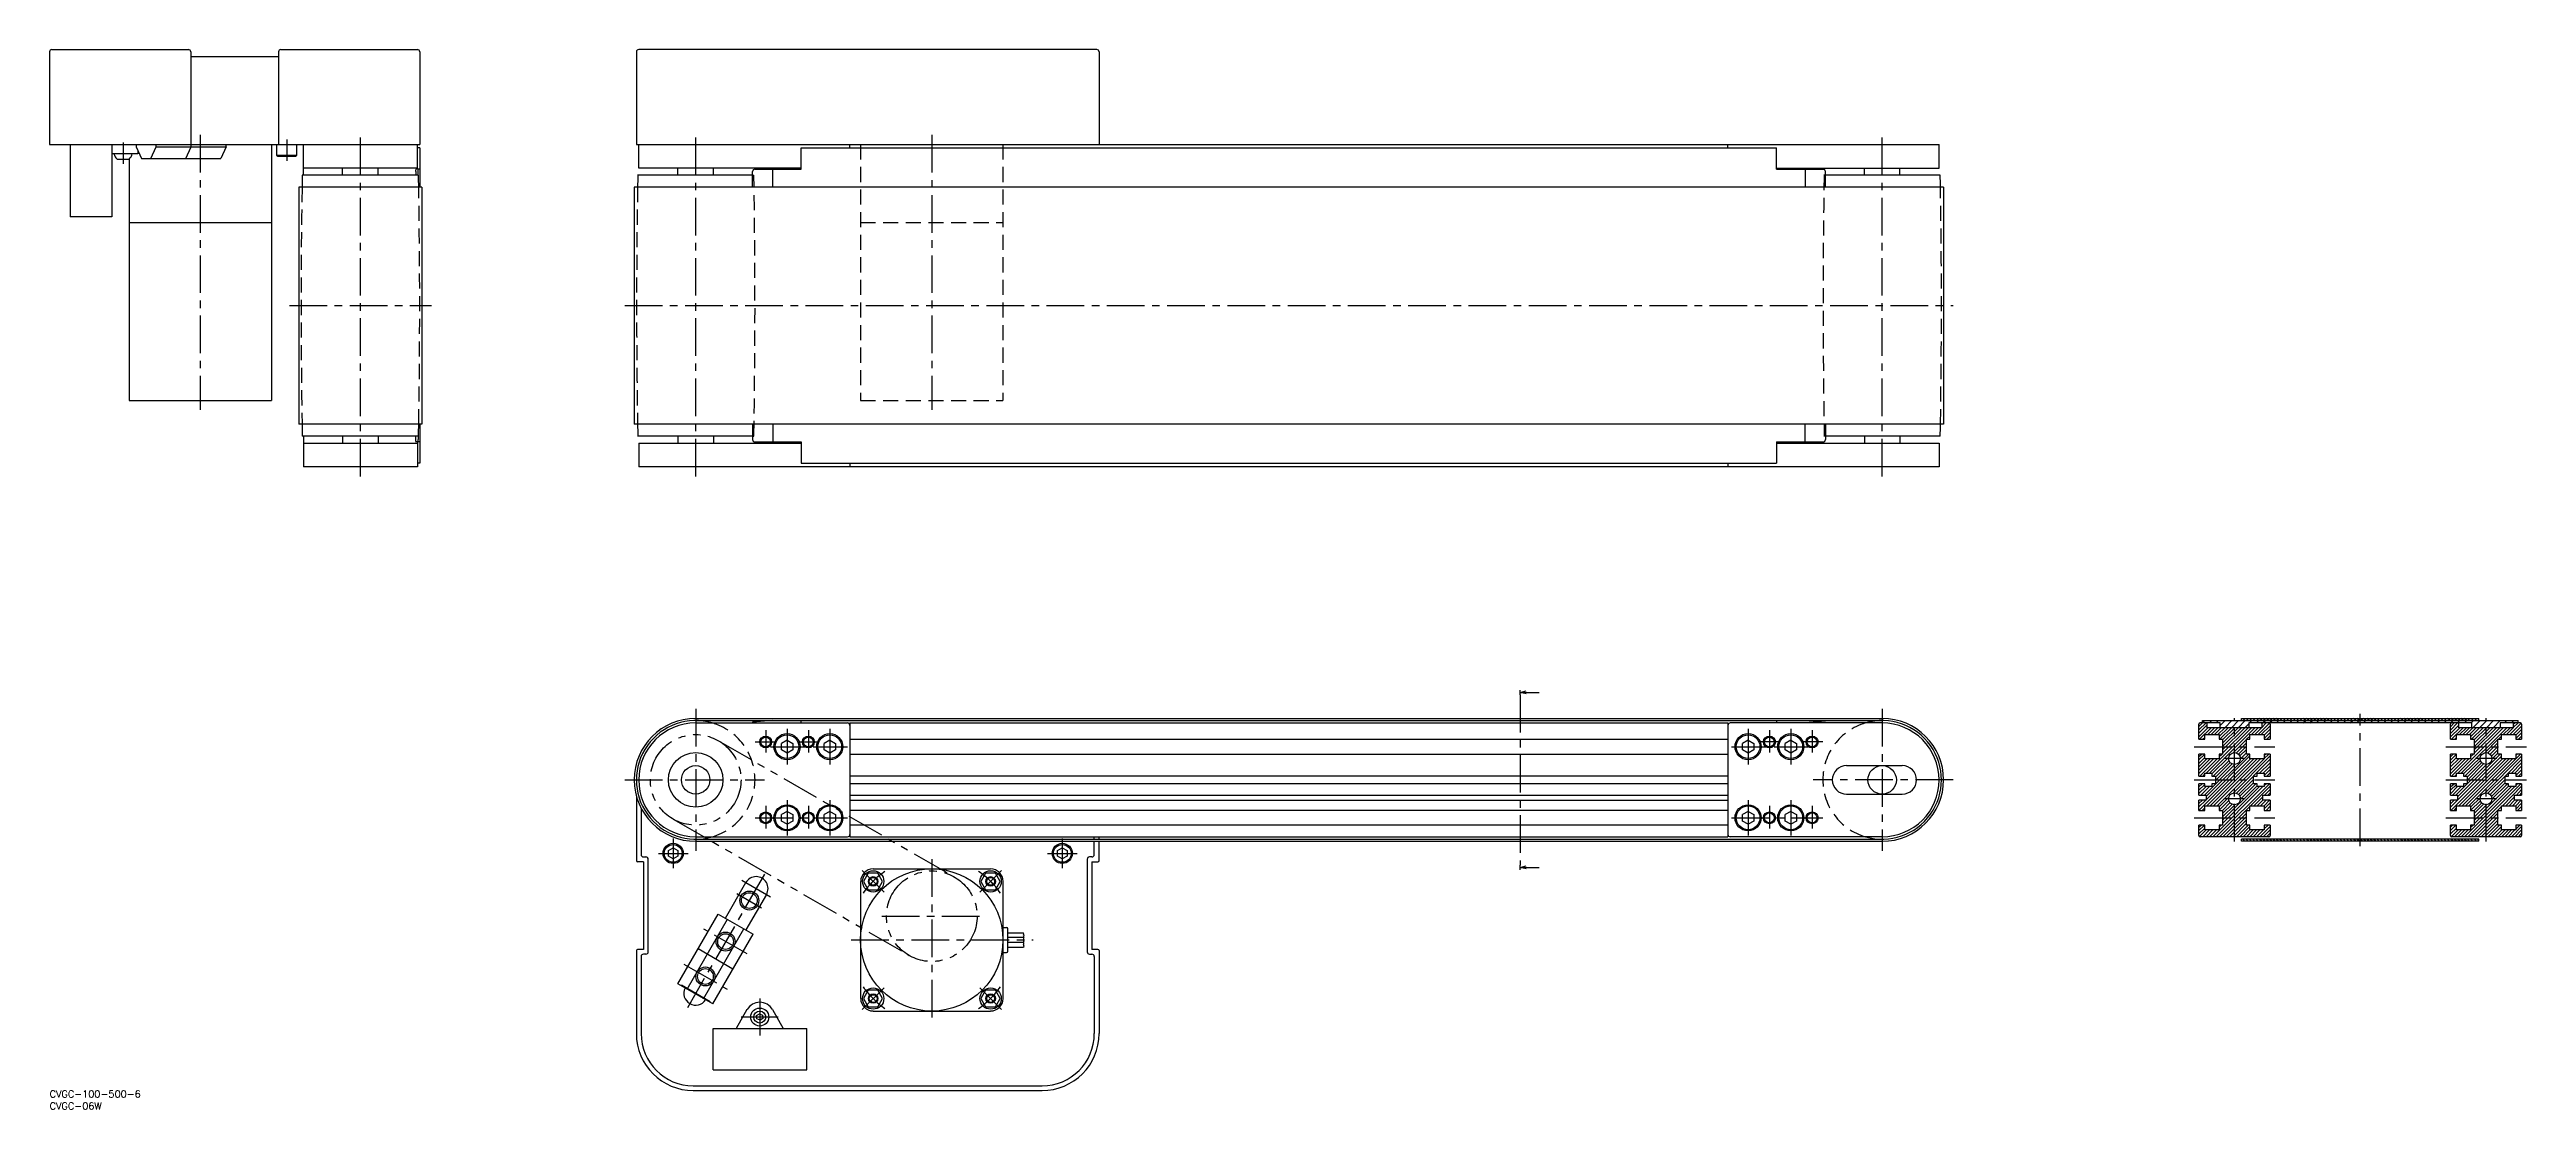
# Model space of a CAD drawing. Extents: x 0 to 1044, y -8 to 439.
import ezdxf

# ---------------------------------------------------------------- set-up
doc = ezdxf.new("R2010")
doc.units = 0
doc.header["$LTSCALE"] = 0.5
for name, pattern in [('CENTER', [50.8, 31.75, -6.35, 6.35, -6.35]), ('DASHED', [19.05, 12.7, -6.35]), ('PHANTOM', [63.5, 31.75, -6.35, 6.35, -6.35, 6.35, -6.35])]:
    doc.linetypes.add(name, pattern=pattern)
doc.layers.get('0').update_dxf_attribs({"linetype": 'CONTINUOUS'})
doc.layers.add('CENTER', color=1, linetype='CENTER')
doc.styles.get("Standard").update_dxf_attribs({"font": 'txt.shx', "height": 3, "bigfont": 'bigfont.shx'})

# ---------------------------------------------------------------- blocks, each defined once
blk = doc.blocks.new('*U61')
at = {"color": 7, "linetype": 'CONTINUOUS'}
blk.add_text('CVGC-100-500-6', height=3, dxfattribs=at).set_placement((0, -3))
blk = doc.blocks.new('*U62')
at = {"color": 7, "linetype": 'CONTINUOUS'}
blk.add_text('CVGC-06W', height=3, dxfattribs=at).set_placement((0, -8))
blk = doc.blocks.new('_OPEN30')
at = {"color": 0, "linetype": 'BYBLOCK'}
for p, q in [((-1, 0.27), (0, 0)), ((0, 0), (-1, -0.27)), ((0, 0), (-1, 0))]:
    blk.add_line(p, q, dxfattribs=at)
blk = doc.blocks.new('*U63')
at = {"color": 7, "linetype": 'CONTINUOUS'}
blk.add_lwpolyline([(622.3, 167.9), (627.8, 167.9)], dxfattribs=at)
at = {"color": 7, "linetype": 'CONTINUOUS', "xscale": 2.5, "yscale": 2.5, "zscale": 2.5, "rotation": 180}
blk.add_blockref('_OPEN30', (619.8, 167.9), dxfattribs=at)
blk = doc.blocks.new('*U64')
at = {"color": 7, "linetype": 'CONTINUOUS'}
blk.add_lwpolyline([(622.3, 94.1), (627.8, 94.1)], dxfattribs=at)
at = {"color": 7, "linetype": 'CONTINUOUS', "xscale": 2.5, "yscale": 2.5, "zscale": 2.5, "rotation": 180}
blk.add_blockref('_OPEN30', (619.8, 94.1), dxfattribs=at)

msp = doc.modelspace()

# ---------------------------------------------------------------- linework, layer by layer
at = {"color": 7, "linetype": 'CONTINUOUS'}
for p, q in [((1, 439), (58.5, 439)), ((97.5, 439), (155, 439)), ((441.3, 439), (248.3, 439)), ((437, 439), (252.3, 439)), ((0, 438), (0, 399)), ((59.5, 438), (59.5, 399)), ((59.5, 436), (96.5, 436)), ((96.5, 438), (96.5, 399)), ((156, 438), (156, 399)), ((247.3, 438), (247.3, 399)), ((442.3, 438), (442.3, 399)), ((0, 399), (156, 399)), ((8.7, 399), (8.7, 368.5)), ((26.2, 399), (26.2, 368.5)), ((36.5, 399), (36.5, 398)), ((36.5, 398), (38.7, 393)), ((42.7, 393), (45, 398)), ((45, 398), (45, 399)), ((45, 398), (74.4, 398)), ((57.4, 393), (59.7, 398)), ((59.7, 398), (59.7, 399)), ((74.4, 398), (72.2, 393)), ((74.4, 398), (74.4, 399)), ((93.5, 399), (93.5, 291)), ((95.7, 399), (95.7, 394.5)), ((104.2, 394.5), (104.2, 399)), ((107, 399), (155, 399)), ((107, 386), (107, 399)), ((155, 388.5), (155, 399)), ((156, 397.5), (155, 397.5)), ((156, 397.5), (156, 381)), ((247.3, 399), (796.3, 399)), ((248.3, 389), (248.3, 399)), ((316.8, 397.5), (727.8, 397.5)), ((316.8, 388.5), (316.8, 397.5)), ((337.3, 397.5), (337.3, 399)), ((707.3, 397.5), (707.3, 399)), ((727.8, 388.5), (727.8, 397.5)), ((796.3, 389), (796.3, 399)), ((37.2, 395), (26.2, 395)), ((28.5, 392.8), (33.5, 392.8)), ((33.5, 392.8), (33.5, 291)), ((37.2, 396.4), (37.2, 395)), ((38.7, 393), (72.2, 393)), ((95.7, 394.5), (96.2, 394)), ((95.7, 394.5), (104.2, 394.5)), ((96.2, 394), (103.7, 394)), ((103.7, 394), (104.2, 394.5)), ((155, 389), (107, 389)), ((123.5, 386), (123.5, 389)), ((138.5, 386), (138.5, 389)), ((156, 388.5), (154.3, 388.5)), ((154.3, 387.5), (154.3, 386)), ((155.3, 386), (155.3, 387.5)), ((316.8, 389), (248.3, 389)), ((264.8, 386), (264.8, 389)), ((279.8, 386), (279.8, 389)), ((296.3, 381), (296.3, 387.5)), ((297.3, 388.5), (316.8, 388.5)), ((304.8, 381), (304.8, 388.5)), ((727.8, 389), (796.3, 389)), ((727.8, 388.5), (747.4, 388.5)), ((739.9, 388.5), (739.9, 381)), ((748.4, 381), (748.4, 387.5)), ((764.8, 386), (764.8, 389)), ((779.8, 386), (779.8, 389)), ((156.9, 381), (105.1, 381)), ((105.1, 381), (105.1, 281)), ((155.5, 386), (106.5, 386)), ((156.9, 381), (156.9, 281)), ((798.2, 381), (246.4, 381)), ((246.4, 381), (246.4, 281)), ((296.3, 386), (247.8, 386)), ((796.8, 386), (748.4, 386)), ((798.2, 381), (798.2, 281)), ((26.2, 368.5), (8.7, 368.5)), ((33.5, 366), (93.5, 366)), ((33.5, 291), (93.5, 291)), ((156.9, 281), (105.1, 281)), ((155.5, 276), (106.5, 276)), ((107, 276), (107, 263)), ((107, 273), (155, 273)), ((123.5, 276), (123.5, 273)), ((138.5, 276), (138.5, 273)), ((154.3, 274.5), (154.3, 276)), ((156, 273.5), (154.3, 273.5)), ((155, 273.5), (155, 263)), ((155.3, 276), (155.3, 274.5)), ((156, 281), (156, 264.5)), ((798.2, 281), (246.4, 281)), ((296.3, 276), (247.8, 276)), ((248.3, 273), (316.8, 273)), ((248.3, 273), (248.3, 263)), ((264.8, 276), (264.8, 273)), ((279.8, 276), (279.8, 273)), ((296.3, 281), (296.3, 274.5)), ((297.3, 273.5), (316.8, 273.5)), ((304.8, 281), (304.8, 273.5)), ((316.8, 273.5), (316.8, 264.5)), ((727.8, 273.5), (747.4, 273.5)), ((727.8, 273.5), (727.8, 264.5)), ((727.8, 273), (796.3, 273)), ((739.9, 273.5), (739.9, 281)), ((748.4, 281), (748.4, 274.5)), ((796.8, 276), (748.4, 276)), ((764.8, 276), (764.8, 273)), ((779.8, 276), (779.8, 273)), ((796.3, 273), (796.3, 263)), ((155, 263), (107, 263)), ((156, 264.5), (155, 264.5)), ((796.3, 263), (248.3, 263)), ((316.8, 264.5), (727.8, 264.5)), ((337.3, 264.5), (337.3, 263)), ((707.3, 264.5), (707.3, 263)), ((272.3, 156.9), (772.3, 156.9)), ((923.8, 156), (923.8, 156.9)), ((923.8, 156.9), (1023.8, 156.9)), ((1023.8, 156), (1023.8, 156.9)), ((272.3, 156), (772.3, 156)), ((272.3, 155), (336.3, 155)), ((304.7, 156), (296.3, 155.3)), ((296.3, 155.3), (296.3, 155)), ((310.8, 147.7), (308.4, 146.4)), ((308.4, 143.6), (308.4, 146.4)), ((310.8, 147.7), (313.2, 146.4)), ((313.2, 146.4), (313.2, 143.6)), ((316.8, 155), (316.8, 156)), ((328.8, 147.7), (326.4, 146.4)), ((326.4, 143.6), (326.4, 146.4)), ((328.8, 147.7), (331.2, 146.4)), ((331.2, 146.4), (331.2, 143.6)), ((337.3, 155), (707.3, 155)), ((337.3, 155), (337.3, 107)), ((337.3, 148.1), (707.3, 148.1)), ((707.3, 155), (707.3, 107)), ((772.3, 155), (708.3, 155)), ((715.8, 147.7), (713.4, 146.4)), ((713.4, 143.6), (713.4, 146.4)), ((715.8, 147.7), (718.2, 146.4)), ((718.2, 146.4), (718.2, 143.6)), ((727.8, 156), (727.8, 155)), ((733.8, 147.7), (731.4, 146.4)), ((731.4, 143.6), (731.4, 146.4)), ((733.8, 147.7), (736.2, 146.4)), ((736.2, 146.4), (736.2, 143.6)), ((739.9, 156), (748.4, 155.3)), ((748.4, 155.3), (748.3, 155)), ((905.8, 148.1), (905.8, 154.5)), ((905.8, 148.1), (908.3, 148.1)), ((914.8, 155), (906.3, 155)), ((907.3, 156), (1040.3, 156)), ((907.3, 155), (907.3, 156)), ((908.3, 148.1), (908.3, 150.1)), ((908.3, 150.1), (914.3, 150.1)), ((909.3, 153), (909.3, 155)), ((932.3, 153), (909.3, 153)), ((914.3, 150.1), (914.3, 148.1)), ((914.3, 148.1), (915.8, 148.1)), ((914.8, 153), (914.8, 155)), ((915.8, 148.1), (915.8, 141.9)), ((925.8, 141.9), (925.8, 148.1)), ((925.8, 148.1), (927.3, 148.1)), ((1020.8, 155), (926.8, 155)), ((926.8, 155), (926.8, 153)), ((927.3, 148.1), (927.3, 150.1)), ((927.3, 150.1), (933.3, 150.1)), ((932.3, 155), (932.3, 153)), ((933.3, 150.1), (933.3, 148.1)), ((933.3, 148.1), (935.8, 148.1)), ((935.8, 154.5), (935.8, 148.1)), ((1011.8, 148.1), (1011.8, 154.5)), ((1011.8, 148.1), (1014.3, 148.1)), ((1014.3, 148.1), (1014.3, 150.1)), ((1014.3, 150.1), (1020.3, 150.1)), ((1015.3, 153), (1015.3, 155)), ((1038.3, 153), (1015.3, 153)), ((1020.3, 150.1), (1020.3, 148.1)), ((1020.3, 148.1), (1021.8, 148.1)), ((1020.8, 153), (1020.8, 155)), ((1021.8, 148.1), (1021.8, 141.9)), ((1031.8, 141.9), (1031.8, 148.1)), ((1031.8, 148.1), (1033.3, 148.1)), ((1032.8, 155), (1032.8, 153)), ((1041.3, 155), (1032.8, 155)), ((1033.3, 148.1), (1033.3, 150.1)), ((1033.3, 150.1), (1039.3, 150.1)), ((1038.3, 155), (1038.3, 153)), ((1039.3, 150.1), (1039.3, 148.1)), ((1039.3, 148.1), (1041.8, 148.1)), ((1040.3, 155), (1040.3, 156)), ((1041.8, 154.5), (1041.8, 148.1)), ((310.8, 142.3), (308.4, 143.6)), ((313.2, 143.6), (310.8, 142.3)), ((328.8, 142.3), (326.4, 143.6)), ((331.2, 143.6), (328.8, 142.3)), ((337.3, 141.9), (707.3, 141.9)), ((715.8, 142.3), (713.4, 143.6)), ((718.2, 143.6), (715.8, 142.3)), ((733.8, 142.3), (731.4, 143.6)), ((736.2, 143.6), (733.8, 142.3)), ((757.3, 137), (780.8, 137)), ((908.3, 141.9), (905.8, 141.9)), ((905.8, 132.6), (905.8, 141.9)), ((908.3, 139.9), (908.3, 141.9)), ((914.3, 139.9), (908.3, 139.9)), ((915.8, 141.9), (914.3, 141.9)), ((914.3, 141.9), (914.3, 139.9)), ((927.3, 141.9), (925.8, 141.9)), ((927.3, 139.9), (927.3, 141.9)), ((933.3, 139.9), (927.3, 139.9)), ((935.8, 141.9), (933.3, 141.9)), ((933.3, 141.9), (933.3, 139.9)), ((935.8, 141.9), (935.8, 132.6)), ((1014.3, 141.9), (1011.8, 141.9)), ((1011.8, 132.6), (1011.8, 141.9)), ((1014.3, 139.9), (1014.3, 141.9)), ((1020.3, 139.9), (1014.3, 139.9)), ((1021.8, 141.9), (1020.3, 141.9)), ((1020.3, 141.9), (1020.3, 139.9)), ((1033.3, 141.9), (1031.8, 141.9)), ((1033.3, 139.9), (1033.3, 141.9)), ((1039.3, 139.9), (1033.3, 139.9)), ((1041.8, 141.9), (1039.3, 141.9)), ((1039.3, 141.9), (1039.3, 139.9)), ((1041.8, 141.9), (1041.8, 132.6)), ((707.3, 132.6), (337.3, 132.6)), ((707.3, 129.4), (337.3, 129.4)), ((905.8, 132.6), (908.3, 132.6)), ((908.3, 129.4), (905.8, 129.4)), ((905.8, 124.6), (905.8, 129.4)), ((908.3, 132.6), (908.3, 133.9)), ((908.3, 133.9), (911.3, 133.9)), ((908.3, 128.2), (908.3, 129.4)), ((911.3, 128.2), (908.3, 128.2)), ((911.3, 133.9), (911.3, 132.6)), ((911.3, 132.6), (912.8, 132.6)), ((912.8, 129.4), (911.3, 129.4)), ((911.3, 129.4), (911.3, 128.2)), ((912.8, 132.6), (912.8, 129.4)), ((928.8, 129.4), (928.8, 132.6)), ((928.8, 132.6), (930.3, 132.6)), ((930.3, 129.4), (928.8, 129.4)), ((930.3, 132.6), (930.3, 133.9)), ((930.3, 133.9), (933.3, 133.9)), ((930.3, 128.2), (930.3, 129.4)), ((933.3, 128.2), (930.3, 128.2)), ((933.3, 133.9), (933.3, 132.6)), ((933.3, 132.6), (935.8, 132.6)), ((935.8, 129.4), (933.3, 129.4)), ((933.3, 129.4), (933.3, 128.2)), ((935.8, 129.4), (935.8, 124.6)), ((1011.8, 132.6), (1014.3, 132.6)), ((1014.3, 129.4), (1011.8, 129.4)), ((1011.8, 124.6), (1011.8, 129.4)), ((1014.3, 132.6), (1014.3, 133.9)), ((1014.3, 133.9), (1017.3, 133.9)), ((1014.3, 128.2), (1014.3, 129.4)), ((1017.3, 128.2), (1014.3, 128.2)), ((1017.3, 133.9), (1017.3, 132.6)), ((1017.3, 132.6), (1018.8, 132.6)), ((1018.8, 129.4), (1017.3, 129.4)), ((1017.3, 129.4), (1017.3, 128.2)), ((1018.8, 132.6), (1018.8, 129.4)), ((1034.8, 129.4), (1034.8, 132.6)), ((1034.8, 132.6), (1036.3, 132.6)), ((1036.3, 129.4), (1034.8, 129.4)), ((1036.3, 132.6), (1036.3, 133.9)), ((1036.3, 133.9), (1039.3, 133.9)), ((1036.3, 128.2), (1036.3, 129.4)), ((1039.3, 128.2), (1036.3, 128.2)), ((1039.3, 133.9), (1039.3, 132.6)), ((1039.3, 132.6), (1041.8, 132.6)), ((1041.8, 129.4), (1039.3, 129.4)), ((1039.3, 129.4), (1039.3, 128.2)), ((1041.8, 129.4), (1041.8, 124.6)), ((247.3, 124.2), (247.3, 97)), ((249.3, 119.1), (249.3, 99.5)), ((310.8, 117.7), (308.4, 116.4)), ((308.4, 113.6), (308.4, 116.4)), ((310.8, 117.7), (313.2, 116.4)), ((313.2, 116.4), (313.2, 113.6)), ((328.8, 117.7), (326.4, 116.4)), ((326.4, 113.6), (326.4, 116.4)), ((328.8, 117.7), (331.2, 116.4)), ((331.2, 116.4), (331.2, 113.6)), ((337.3, 124.6), (707.3, 124.6)), ((337.3, 122.4), (707.3, 122.4)), ((707.3, 118.1), (337.3, 118.1)), ((715.8, 117.7), (713.4, 116.4)), ((713.4, 113.6), (713.4, 116.4)), ((715.8, 117.7), (718.2, 116.4)), ((718.2, 116.4), (718.2, 113.6)), ((733.8, 117.7), (731.4, 116.4)), ((731.4, 113.6), (731.4, 116.4)), ((733.8, 117.7), (736.2, 116.4)), ((736.2, 116.4), (736.2, 113.6)), ((757.3, 125), (780.8, 125)), ((905.8, 124.6), (908.8, 124.6)), ((908.8, 122.4), (905.8, 122.4)), ((905.8, 118.1), (905.8, 122.4)), ((905.8, 118.1), (908.3, 118.1)), ((908.3, 118.1), (908.3, 120.1)), ((908.3, 120.1), (914.3, 120.1)), ((908.8, 124.6), (908.8, 122.4)), ((914.3, 120.1), (914.3, 118.1)), ((914.3, 118.1), (915.8, 118.1)), ((915.8, 118.1), (915.8, 111.9)), ((925.8, 111.9), (925.8, 118.1)), ((925.8, 118.1), (927.3, 118.1)), ((927.3, 118.1), (927.3, 120.1)), ((927.3, 120.1), (933.3, 120.1)), ((932.8, 122.4), (932.8, 124.6)), ((932.8, 124.6), (935.8, 124.6)), ((935.8, 122.4), (932.8, 122.4)), ((933.3, 120.1), (933.3, 118.1)), ((933.3, 118.1), (935.8, 118.1)), ((935.8, 122.4), (935.8, 118.1)), ((1011.8, 124.6), (1014.8, 124.6)), ((1014.8, 122.4), (1011.8, 122.4)), ((1011.8, 118.1), (1011.8, 122.4)), ((1011.8, 118.1), (1014.3, 118.1)), ((1014.3, 118.1), (1014.3, 120.1)), ((1014.3, 120.1), (1020.3, 120.1)), ((1014.8, 124.6), (1014.8, 122.4)), ((1020.3, 120.1), (1020.3, 118.1)), ((1020.3, 118.1), (1021.8, 118.1)), ((1021.8, 118.1), (1021.8, 111.9)), ((1031.8, 111.9), (1031.8, 118.1)), ((1031.8, 118.1), (1033.3, 118.1)), ((1033.3, 118.1), (1033.3, 120.1)), ((1033.3, 120.1), (1039.3, 120.1)), ((1038.8, 122.4), (1038.8, 124.6)), ((1038.8, 124.6), (1041.8, 124.6)), ((1041.8, 122.4), (1038.8, 122.4)), ((1039.3, 120.1), (1039.3, 118.1)), ((1039.3, 118.1), (1041.8, 118.1)), ((1041.8, 122.4), (1041.8, 118.1)), ((272.3, 107), (336.3, 107)), ((272.3, 106), (772.3, 106)), ((272.3, 105.1), (772.3, 105.1)), ((310.8, 112.3), (308.4, 113.6)), ((313.2, 113.6), (310.8, 112.3)), ((328.8, 112.3), (326.4, 113.6)), ((331.2, 113.6), (328.8, 112.3)), ((707.3, 111.9), (337.3, 111.9)), ((337.3, 107), (707.3, 107)), ((440.3, 106), (440.3, 107)), ((440.3, 99.5), (440.3, 105.1)), ((442.3, 106), (442.3, 107)), ((442.3, 97), (442.3, 105.1)), ((772.3, 107), (708.3, 107)), ((715.8, 112.3), (713.4, 113.6)), ((718.2, 113.6), (715.8, 112.3)), ((733.8, 112.3), (731.4, 113.6)), ((736.2, 113.6), (733.8, 112.3)), ((908.3, 111.9), (905.8, 111.9)), ((905.8, 107.5), (905.8, 111.9)), ((935.3, 107), (906.3, 107)), ((908.3, 109.9), (908.3, 111.9)), ((914.3, 109.9), (908.3, 109.9)), ((915.8, 111.9), (914.3, 111.9)), ((914.3, 111.9), (914.3, 109.9)), ((1023.8, 106), (923.8, 106)), ((923.8, 105.1), (923.8, 106)), ((1023.8, 105.1), (923.8, 105.1)), ((927.3, 111.9), (925.8, 111.9)), ((927.3, 109.9), (927.3, 111.9)), ((933.3, 109.9), (927.3, 109.9)), ((935.8, 111.9), (933.3, 111.9)), ((933.3, 111.9), (933.3, 109.9)), ((935.8, 111.9), (935.8, 107.5)), ((1014.3, 111.9), (1011.8, 111.9)), ((1011.8, 107.5), (1011.8, 111.9)), ((1041.3, 107), (1012.3, 107)), ((1014.3, 109.9), (1014.3, 111.9)), ((1020.3, 109.9), (1014.3, 109.9)), ((1021.8, 111.9), (1020.3, 111.9)), ((1020.3, 111.9), (1020.3, 109.9)), ((1023.8, 105.1), (1023.8, 106)), ((1033.3, 111.9), (1031.8, 111.9)), ((1033.3, 109.9), (1033.3, 111.9)), ((1039.3, 109.9), (1033.3, 109.9)), ((1041.8, 111.9), (1039.3, 111.9)), ((1039.3, 111.9), (1039.3, 109.9)), ((1041.8, 111.9), (1041.8, 107.5)), ((250.3, 96.5), (247.8, 96.5)), ((250.3, 98.5), (251.3, 98.5)), ((250.3, 96.5), (250.3, 59.5)), ((252.3, 58.5), (252.3, 97.5)), ((260.8, 101.2), (262.8, 102.3)), ((260.8, 98.8), (260.8, 101.2)), ((262.8, 97.7), (260.8, 98.8)), ((262.8, 102.3), (264.8, 101.2)), ((264.8, 98.8), (262.8, 97.7)), ((264.8, 101.2), (264.8, 98.8)), ((424.8, 101.2), (426.8, 102.3)), ((424.8, 98.8), (424.8, 101.2)), ((426.8, 97.7), (424.8, 98.8)), ((426.8, 102.3), (428.8, 101.2)), ((428.8, 98.8), (426.8, 97.7)), ((428.8, 101.2), (428.8, 98.8)), ((437.3, 97.5), (437.3, 58.5)), ((439.3, 98.5), (438.3, 98.5)), ((439.3, 96.5), (441.8, 96.5)), ((439.3, 96.5), (439.3, 59.5)), ((284.8, 72.7), (293.5, 87.7)), ((341.8, 88.2), (341.8, 38.8)), ((347.1, 93.5), (396.6, 93.5)), ((401.8, 88.2), (401.8, 38.8)), ((264.8, 45), (281.8, 74.4)), ((281.8, 74.4), (296.5, 65.9)), ((302.1, 82.7), (293.5, 67.7)), ((268.7, 42.7), (285.7, 72.2)), ((275.6, 38.7), (292.6, 68.2)), ((279.5, 36.5), (296.5, 65.9)), ((401.8, 68.7), (403.3, 68.7)), ((403.8, 58.7), (403.8, 68.2)), ((403.8, 66.5), (410.5, 66.5)), ((410.5, 64.5), (403.8, 64.5)), ((247.3, 59), (247.3, 24)), ((250.3, 59.5), (247.8, 59.5)), ((249.3, 56.5), (249.3, 24)), ((251.3, 57.5), (250.3, 57.5)), ((288, 51.2), (273.3, 59.7)), ((401.8, 58.2), (403.3, 58.2)), ((403.8, 62.5), (410.5, 62.5)), ((403.8, 60.5), (410.5, 60.5)), ((438.3, 57.5), (439.3, 57.5)), ((441.8, 59.5), (439.3, 59.5)), ((440.3, 56.5), (440.3, 24)), ((442.3, 59), (442.3, 24)), ((279.5, 36.5), (264.8, 45)), ((293.9, 34.1), (289.4, 26.2)), ((298, 31.6), (299.2, 32.4)), ((298.1, 30.2), (298, 31.6)), ((299.2, 32.4), (300.5, 31.8)), ((300.5, 31.8), (300.6, 30.4)), ((304.7, 34.1), (309.2, 26.2)), ((347.1, 33.5), (396.6, 33.5)), ((279.6, 8.7), (279.6, 26.2)), ((279.6, 26.2), (319.1, 26.2)), ((299.5, 29.6), (298.1, 30.2)), ((300.6, 30.4), (299.5, 29.6)), ((319.1, 8.7), (319.1, 26.2)), ((271.3, 2), (418.3, 2)), ((271.3, 0), (418.3, 0)), ((279.6, 8.7), (319.1, 8.7))]:
    msp.add_line(p, q, dxfattribs=at)
at = {"color": 3, "linetype": 'DASHED'}
for p, q in [((341.8, 399), (341.8, 291)), ((401.8, 399), (401.8, 291)), ((296.3, 386), (296.8, 386)), ((748.4, 386), (747.8, 386)), ((341.8, 366), (401.8, 366)), ((341.8, 291), (401.8, 291)), ((296.3, 276), (296.8, 276)), ((748.4, 276), (747.8, 276))]:
    msp.add_line(p, q, dxfattribs=at)
at = {"color": 3, "linetype": 'CONTINUOUS'}
for p, q in [((925.2, 156), (924.3, 156.9)), ((926.6, 156), (925.7, 156.9)), ((928, 156), (927.1, 156.9)), ((929.4, 156), (928.5, 156.9)), ((930.9, 156), (930, 156.9)), ((932.3, 156), (931.4, 156.9)), ((933.7, 156), (932.8, 156.9)), ((935.1, 156), (934.2, 156.9)), ((936.5, 156), (935.6, 156.9)), ((937.9, 156), (937, 156.9)), ((939.3, 156), (938.4, 156.9)), ((940.8, 156), (939.9, 156.9)), ((942.2, 156), (941.3, 156.9)), ((943.6, 156), (942.7, 156.9)), ((945, 156), (944.1, 156.9)), ((946.4, 156), (945.5, 156.9)), ((947.8, 156), (946.9, 156.9)), ((949.2, 156), (948.3, 156.9)), ((950.7, 156), (949.8, 156.9)), ((952.1, 156), (951.2, 156.9)), ((953.5, 156), (952.6, 156.9)), ((954.9, 156), (954, 156.9)), ((956.3, 156), (955.4, 156.9)), ((957.7, 156), (956.8, 156.9)), ((959.1, 156), (958.2, 156.9)), ((960.5, 156), (959.6, 156.9)), ((962, 156), (961.1, 156.9)), ((963.4, 156), (962.5, 156.9)), ((964.8, 156), (963.9, 156.9)), ((966.2, 156), (965.3, 156.9)), ((967.6, 156), (966.7, 156.9)), ((969, 156), (968.1, 156.9)), ((970.4, 156), (969.5, 156.9)), ((971.9, 156), (971, 156.9)), ((973.3, 156), (972.4, 156.9)), ((974.7, 156), (973.8, 156.9)), ((976.1, 156), (975.2, 156.9)), ((977.5, 156), (976.6, 156.9)), ((978.9, 156), (978, 156.9)), ((980.3, 156), (979.4, 156.9)), ((981.8, 156), (980.9, 156.9)), ((983.2, 156), (982.3, 156.9)), ((984.6, 156), (983.7, 156.9)), ((986, 156), (985.1, 156.9)), ((987.4, 156), (986.5, 156.9)), ((988.8, 156), (987.9, 156.9)), ((990.2, 156), (989.3, 156.9)), ((991.7, 156), (990.8, 156.9)), ((993.1, 156), (992.2, 156.9)), ((994.5, 156), (993.6, 156.9)), ((995.9, 156), (995, 156.9)), ((997.3, 156), (996.4, 156.9)), ((998.7, 156), (997.8, 156.9)), ((1000.1, 156), (999.2, 156.9)), ((1001.6, 156), (1000.7, 156.9)), ((1003, 156), (1002.1, 156.9)), ((1004.4, 156), (1003.5, 156.9)), ((1005.8, 156), (1004.9, 156.9)), ((1007.2, 156), (1006.3, 156.9)), ((1008.6, 156), (1007.7, 156.9)), ((1010, 156), (1009.1, 156.9)), ((1011.5, 156), (1010.6, 156.9)), ((1012.9, 156), (1012, 156.9)), ((1014.3, 156), (1013.4, 156.9)), ((1015.7, 156), (1014.8, 156.9)), ((1017.1, 156), (1016.2, 156.9)), ((1018.5, 156), (1017.6, 156.9)), ((1019.9, 156), (1019, 156.9)), ((1021.4, 156), (1020.5, 156.9)), ((1022.8, 156), (1021.9, 156.9)), ((1023.8, 156.4), (1023.3, 156.9)), ((905.8, 153.5), (907.3, 155)), ((905.8, 152.1), (908.8, 155)), ((905.8, 150.7), (909.3, 154.2)), ((905.8, 149.2), (909.6, 153)), ((906.1, 148.1), (911, 153)), ((907.3, 155), (908.3, 156)), ((907.5, 148.1), (908.3, 148.9)), ((908.8, 133.9), (928, 153)), ((909.5, 150.1), (912.4, 153)), ((910.2, 155), (911.2, 156)), ((910.2, 133.9), (929.4, 153)), ((910.9, 150.1), (913.8, 153)), ((912.3, 150.1), (915.2, 153)), ((913, 155), (914, 156)), ((913.8, 150.1), (916.7, 153)), ((914.3, 149.3), (918.1, 153)), ((914.6, 148.1), (919.5, 153)), ((914.8, 154), (916.8, 156)), ((915.8, 147.9), (920.9, 153)), ((915.8, 146.5), (922.3, 153)), ((915.8, 145.1), (923.7, 153)), ((915.8, 143.7), (925.1, 153)), ((915.8, 142.3), (926.6, 153)), ((916.7, 153), (919.7, 156)), ((919.5, 153), (922.5, 156)), ((920.2, 142.4), (925.8, 148)), ((921.6, 142.4), (925.8, 146.6)), ((922.3, 153), (925.3, 156)), ((925.1, 153), (926.8, 154.7)), ((925.9, 148.1), (927.3, 149.5)), ((927.1, 155), (928.1, 156)), ((927.3, 148.1), (927.3, 148.1)), ((927.9, 150.1), (930.8, 153)), ((929.3, 150.1), (932.2, 153)), ((930, 155), (931, 156)), ((930.7, 150.1), (935.6, 154.9)), ((932.1, 150.1), (935.8, 153.8)), ((932.3, 154.5), (932.8, 155)), ((932.3, 153.1), (934.2, 155)), ((932.8, 155), (933.8, 156)), ((933.3, 149.9), (935.8, 152.4)), ((933.3, 148.5), (935.8, 151)), ((934.4, 148.1), (935.8, 149.6)), ((935.6, 155), (936.6, 156)), ((935.8, 148.1), (935.8, 148.1)), ((938.5, 155), (939.5, 156)), ((941.3, 155), (942.3, 156)), ((944.1, 155), (945.1, 156)), ((946.9, 155), (947.9, 156)), ((949.8, 155), (950.8, 156)), ((952.6, 155), (953.6, 156)), ((955.4, 155), (956.4, 156)), ((958.3, 155), (959.3, 156)), ((961.1, 155), (962.1, 156)), ((963.9, 155), (964.9, 156)), ((966.7, 155), (967.7, 156)), ((969.6, 155), (970.6, 156)), ((972.4, 155), (973.4, 156)), ((975.2, 155), (976.2, 156)), ((978.1, 155), (979.1, 156)), ((980.9, 155), (981.9, 156)), ((983.7, 155), (984.7, 156)), ((986.5, 155), (987.5, 156)), ((989.4, 155), (990.4, 156)), ((992.2, 155), (993.2, 156)), ((995, 155), (996, 156)), ((997.9, 155), (998.9, 156)), ((1000.7, 155), (1001.7, 156)), ((1003.5, 155), (1004.5, 156)), ((1006.3, 155), (1007.3, 156)), ((1009.2, 155), (1010.2, 156)), ((1011.8, 153.4), (1013.4, 155)), ((1011.8, 152), (1014.8, 155)), ((1011.8, 150.6), (1015.3, 154.1)), ((1011.8, 149.2), (1015.7, 153)), ((1012, 155), (1013, 156)), ((1012.2, 148.1), (1017.1, 153)), ((1013.6, 148.1), (1014.3, 148.9)), ((1014.8, 155), (1015.8, 156)), ((1014.9, 133.9), (1034, 153)), ((1015.6, 150.1), (1018.5, 153)), ((1016.3, 133.9), (1035.5, 153)), ((1017, 150.1), (1019.9, 153)), ((1017.7, 155), (1018.7, 156)), ((1018.4, 150.1), (1021.3, 153)), ((1019.8, 150.1), (1022.7, 153)), ((1020.3, 149.2), (1024.1, 153)), ((1020.5, 155), (1021.5, 156)), ((1020.7, 148.1), (1025.6, 153)), ((1021.3, 153), (1024.3, 156)), ((1021.8, 147.9), (1027, 153)), ((1021.8, 146.5), (1028.4, 153)), ((1021.8, 145), (1029.8, 153)), ((1021.8, 143.6), (1031.2, 153)), ((1021.8, 142.2), (1032.6, 153)), ((1024.1, 153), (1027.1, 156)), ((1026.3, 142.4), (1031.8, 148)), ((1027, 153), (1030, 156)), ((1027.6, 142.4), (1031.8, 146.6)), ((1029.8, 153), (1032.8, 156)), ((1032, 148.1), (1033.3, 149.5)), ((1032.6, 153), (1032.8, 153.2)), ((1034, 150.1), (1036.9, 153)), ((1034.6, 155), (1035.6, 156)), ((1035.4, 150.1), (1038.3, 153)), ((1036.8, 150.1), (1041.6, 154.9)), ((1037.5, 155), (1038.5, 156)), ((1038.2, 150.1), (1041.8, 153.7)), ((1038.3, 154.5), (1038.9, 155)), ((1038.3, 153.1), (1040.3, 155)), ((1039.3, 149.8), (1041.8, 152.3)), ((1039.3, 148.4), (1041.8, 150.9)), ((1040.3, 155), (1040.3, 155.1)), ((1040.5, 148.1), (1041.8, 149.5)), ((905.8, 140.8), (907, 141.9)), ((905.8, 139.4), (908.3, 141.9)), ((905.8, 137.9), (908.3, 140.4)), ((905.8, 136.5), (909.2, 139.9)), ((905.8, 135.1), (910.6, 139.9)), ((905.8, 133.7), (912, 139.9)), ((905.8, 118.1), (927.6, 139.9)), ((906.2, 132.6), (913.5, 139.9)), ((908.1, 124.6), (921, 137.5)), ((908.8, 124), (926.8, 141.9)), ((908.8, 122.6), (927.3, 141.1)), ((909.2, 120.1), (929, 139.9)), ((910.6, 120.1), (930.4, 139.9)), ((911.3, 133.5), (918.4, 140.6)), ((911.8, 132.6), (918.5, 139.2)), ((912, 120.1), (931.8, 139.9)), ((912.8, 132.2), (919, 138.3)), ((912.8, 130.8), (919.8, 137.7)), ((913.5, 120.1), (933.3, 139.9)), ((914.3, 140.8), (915.5, 141.9)), ((920.2, 125.4), (935.8, 141.1)), ((921.6, 125.4), (935.8, 139.7)), ((922.5, 141.9), (925.8, 145.2)), ((923.1, 141.1), (925.8, 143.8)), ((923.3, 139.9), (925.8, 142.4)), ((931.4, 133.9), (935.8, 138.2)), ((932.9, 133.9), (935.8, 136.8)), ((933.3, 141.4), (933.8, 141.9)), ((933.3, 140), (935.3, 141.9)), ((1011.8, 140.7), (1013, 141.9)), ((1011.8, 139.3), (1014.3, 141.8)), ((1011.8, 137.9), (1014.3, 140.4)), ((1011.8, 136.5), (1015.3, 139.9)), ((1011.8, 135), (1016.7, 139.9)), ((1011.8, 133.6), (1018.1, 139.9)), ((1011.9, 118.1), (1033.7, 139.9)), ((1012.2, 132.6), (1019.5, 139.9)), ((1014.1, 124.6), (1027, 137.5)), ((1014.8, 123.9), (1032.8, 141.9)), ((1014.8, 122.5), (1033.3, 141)), ((1015.3, 120.1), (1035.1, 139.9)), ((1016.7, 120.1), (1036.5, 139.9)), ((1017.3, 133.5), (1024.4, 140.5)), ((1017.9, 132.6), (1024.5, 139.2)), ((1018.1, 120.1), (1037.9, 139.9)), ((1018.8, 132.1), (1025, 138.3)), ((1018.8, 130.7), (1025.8, 137.7)), ((1019.5, 120.1), (1039.3, 139.9)), ((1020.3, 140.7), (1021.5, 141.9)), ((1026.3, 125.4), (1041.8, 141)), ((1028.5, 141.8), (1031.8, 145.1)), ((1029.1, 141), (1031.8, 143.7)), ((1029.3, 139.8), (1031.8, 142.3)), ((1034.8, 132.6), (1041.8, 139.6)), ((1037.5, 133.9), (1041.8, 138.2)), ((1038.9, 133.9), (1041.8, 136.8)), ((1039.3, 141.3), (1039.9, 141.9)), ((1039.3, 139.9), (1041.3, 141.9)), ((905.8, 128), (907.2, 129.4)), ((905.8, 126.6), (908.3, 129.1)), ((905.8, 125.2), (908.8, 128.2)), ((906.6, 124.6), (910.2, 128.2)), ((907.6, 132.6), (908.3, 133.4)), ((911.3, 129.3), (911.4, 129.4)), ((911.7, 107), (932.8, 128.2)), ((913.1, 107), (935.5, 129.4)), ((915.8, 114), (930.3, 128.5)), ((915.8, 112.6), (931.4, 128.2)), ((922.5, 124.9), (928.8, 131.2)), ((923.1, 124.1), (928.8, 129.8)), ((923.3, 122.9), (929.8, 129.4)), ((927.6, 120.1), (935.8, 128.3)), ((930.2, 132.6), (930.3, 132.7)), ((933.3, 132.9), (935.8, 135.4)), ((933.3, 128.7), (934.1, 129.4)), ((933.5, 124.6), (935.8, 126.9)), ((934.4, 132.6), (935.8, 134)), ((934.9, 124.6), (935.8, 125.5)), ((1011.8, 129.4), (1011.9, 129.4)), ((1011.8, 128), (1013.3, 129.4)), ((1011.8, 126.6), (1014.3, 129.1)), ((1011.8, 125.1), (1014.8, 128.2)), ((1012.7, 124.6), (1016.3, 128.2)), ((1013.6, 132.6), (1014.3, 133.3)), ((1017.3, 129.2), (1017.5, 129.4)), ((1017.7, 107), (1038.9, 128.2)), ((1019.1, 107), (1041.5, 129.4)), ((1021.8, 113.9), (1036.3, 128.4)), ((1021.8, 112.5), (1037.5, 128.2)), ((1027.6, 125.4), (1034.8, 132.6)), ((1028.5, 124.9), (1034.8, 131.2)), ((1029.1, 124), (1034.8, 129.8)), ((1029.3, 122.8), (1035.9, 129.4)), ((1033.7, 120.1), (1041.8, 128.3)), ((1036.3, 132.6), (1036.3, 132.7)), ((1039.3, 132.8), (1041.8, 135.3)), ((1039.3, 128.6), (1040.1, 129.4)), ((1039.6, 124.6), (1041.8, 126.9)), ((1040.5, 132.6), (1041.8, 133.9)), ((1041, 124.6), (1041.8, 125.4)), ((905.8, 122.4), (905.9, 122.4)), ((905.8, 121), (907.3, 122.4)), ((905.8, 119.6), (908.7, 122.4)), ((907.2, 118.1), (908.3, 119.2)), ((914.3, 119.6), (918.4, 123.7)), ((914.3, 118.2), (918.4, 122.3)), ((914.5, 107), (927.3, 119.8)), ((915.7, 118.1), (919, 121.4)), ((915.8, 116.8), (919.8, 120.7)), ((915.8, 115.4), (920.9, 120.5)), ((915.9, 107), (925.8, 116.9)), ((917.3, 107), (925.8, 115.5)), ((927, 118.1), (927.3, 118.4)), ((929, 120.1), (932.8, 123.9)), ((930.4, 120.1), (932.8, 122.5)), ((931.8, 120.1), (934.1, 122.4)), ((933.3, 120.1), (935.6, 122.4)), ((933.3, 118.8), (935.8, 121.3)), ((934.1, 118.1), (935.8, 119.9)), ((935.5, 118.1), (935.8, 118.4)), ((1011.8, 122.3), (1011.9, 122.4)), ((1011.8, 120.9), (1013.3, 122.4)), ((1011.8, 119.5), (1014.8, 122.4)), ((1013.3, 118.1), (1014.3, 119.2)), ((1020.3, 119.5), (1024.4, 123.6)), ((1020.3, 118.1), (1024.5, 122.2)), ((1020.6, 107), (1033.3, 119.8)), ((1021.8, 118.1), (1025, 121.3)), ((1021.8, 116.8), (1025.8, 120.7)), ((1021.8, 115.3), (1027, 120.5)), ((1022, 107), (1031.8, 116.9)), ((1023.4, 107), (1031.8, 115.4)), ((1033.1, 118.1), (1033.3, 118.4)), ((1035.1, 120.1), (1038.8, 123.9)), ((1036.5, 120.1), (1038.8, 122.4)), ((1037.9, 120.1), (1040.2, 122.4)), ((1039.3, 120.1), (1041.6, 122.4)), ((1039.3, 118.7), (1041.8, 121.2)), ((1040.1, 118.1), (1041.8, 119.8)), ((1041.6, 118.1), (1041.8, 118.4)), ((905.8, 111.1), (906.7, 111.9)), ((905.8, 109.7), (908.1, 111.9)), ((905.8, 108.2), (908.3, 110.7)), ((906.1, 107.1), (908.9, 109.9)), ((907.4, 107), (910.3, 109.9)), ((908.8, 107), (911.7, 109.9)), ((910.3, 107), (913.2, 109.9)), ((914.3, 111.1), (915.2, 111.9)), ((918.7, 107), (925.8, 114.1)), ((920.2, 107), (925.8, 112.7)), ((921.6, 107), (926.5, 111.9)), ((923, 107), (927.3, 111.4)), ((925.2, 105.1), (924.3, 106)), ((924.4, 107), (927.3, 109.9)), ((926.6, 105.1), (925.7, 106)), ((925.8, 107), (928.7, 109.9)), ((928, 105.1), (927.1, 106)), ((927.2, 107), (930.1, 109.9)), ((929.4, 105.1), (928.5, 106)), ((928.6, 107), (931.5, 109.9)), ((930.8, 105.1), (929.9, 106)), ((930.1, 107), (933, 109.9)), ((932.3, 105.1), (931.4, 106)), ((931.5, 107), (935.8, 111.4)), ((933.7, 105.1), (932.8, 106)), ((932.9, 107), (935.8, 110)), ((933.3, 111.7), (933.5, 111.9)), ((933.3, 110.3), (935, 111.9)), ((935.1, 105.1), (934.2, 106)), ((934.3, 107), (935.8, 108.5)), ((936.5, 105.1), (935.6, 106)), ((937.9, 105.1), (937, 106)), ((939.3, 105.1), (938.4, 106)), ((940.7, 105.1), (939.8, 106)), ((942.2, 105.1), (941.3, 106)), ((943.6, 105.1), (942.7, 106)), ((945, 105.1), (944.1, 106)), ((946.4, 105.1), (945.5, 106)), ((947.8, 105.1), (946.9, 106)), ((949.2, 105.1), (948.3, 106)), ((950.6, 105.1), (949.7, 106)), ((952.1, 105.1), (951.2, 106)), ((953.5, 105.1), (952.6, 106)), ((954.9, 105.1), (954, 106)), ((956.3, 105.1), (955.4, 106)), ((957.7, 105.1), (956.8, 106)), ((959.1, 105.1), (958.2, 106)), ((960.5, 105.1), (959.6, 106)), ((962, 105.1), (961.1, 106)), ((963.4, 105.1), (962.5, 106)), ((964.8, 105.1), (963.9, 106)), ((966.2, 105.1), (965.3, 106)), ((967.6, 105.1), (966.7, 106)), ((969, 105.1), (968.1, 106)), ((970.4, 105.1), (969.5, 106)), ((971.9, 105.1), (971, 106)), ((973.3, 105.1), (972.4, 106)), ((974.7, 105.1), (973.8, 106)), ((976.1, 105.1), (975.2, 106)), ((977.5, 105.1), (976.6, 106)), ((978.9, 105.1), (978, 106)), ((980.3, 105.1), (979.4, 106)), ((981.8, 105.1), (980.9, 106)), ((983.2, 105.1), (982.3, 106)), ((984.6, 105.1), (983.7, 106)), ((986, 105.1), (985.1, 106)), ((987.4, 105.1), (986.5, 106)), ((988.8, 105.1), (987.9, 106)), ((990.2, 105.1), (989.3, 106)), ((991.7, 105.1), (990.8, 106)), ((993.1, 105.1), (992.2, 106)), ((994.5, 105.1), (993.6, 106)), ((995.9, 105.1), (995, 106)), ((997.3, 105.1), (996.4, 106)), ((998.7, 105.1), (997.8, 106)), ((1000.1, 105.1), (999.2, 106)), ((1001.6, 105.1), (1000.7, 106)), ((1003, 105.1), (1002.1, 106)), ((1004.4, 105.1), (1003.5, 106)), ((1005.8, 105.1), (1004.9, 106)), ((1007.2, 105.1), (1006.3, 106)), ((1008.6, 105.1), (1007.7, 106)), ((1010, 105.1), (1009.1, 106)), ((1011.4, 105.1), (1010.5, 106)), ((1011.8, 111), (1012.7, 111.9)), ((1011.8, 109.6), (1014.1, 111.9)), ((1011.8, 108.2), (1014.3, 110.7)), ((1012.9, 105.1), (1012, 106)), ((1012.1, 107), (1015, 109.9)), ((1014.3, 105.1), (1013.4, 106)), ((1013.5, 107), (1016.4, 109.9)), ((1015.7, 105.1), (1014.8, 106)), ((1014.9, 107), (1017.8, 109.9)), ((1017.1, 105.1), (1016.2, 106)), ((1016.3, 107), (1019.2, 109.9)), ((1018.5, 105.1), (1017.6, 106)), ((1019.9, 105.1), (1019, 106)), ((1020.3, 111), (1021.2, 111.9)), ((1021.3, 105.1), (1020.4, 106)), ((1022.8, 105.1), (1021.9, 106)), ((1023.8, 105.4), (1023.3, 106)), ((1024.8, 107), (1031.8, 114)), ((1026.2, 107), (1031.8, 112.6)), ((1027.6, 107), (1032.5, 111.9)), ((1029, 107), (1033.3, 111.3)), ((1030.5, 107), (1033.4, 109.9)), ((1031.9, 107), (1034.8, 109.9)), ((1033.3, 107), (1036.2, 109.9)), ((1034.7, 107), (1037.6, 109.9)), ((1036.1, 107), (1039, 109.9)), ((1037.5, 107), (1041.8, 111.3)), ((1038.9, 107), (1041.8, 109.9)), ((1039.3, 111.6), (1039.6, 111.9)), ((1039.3, 110.2), (1041, 111.9)), ((1040.4, 107), (1041.8, 108.5))]:
    msp.add_line(p, q, dxfattribs=at)
at = {"color": 3, "linetype": 'PHANTOM'}
for p, q in [((281.9, 147.5), (381.4, 90)), ((262.8, 114.5), (362.3, 57))]:
    msp.add_line(p, q, dxfattribs=at)
at = {"color": 7, "linetype": 'CONTINUOUS'}
for points in [[(345, 91.7), (343, 88.2), (345, 84.7), (349.1, 84.7), (351.1, 88.2), (349.1, 91.7)], [(394.5, 91.7), (392.5, 88.2), (394.5, 84.7), (398.6, 84.7), (400.6, 88.2), (398.6, 91.7)], [(345, 42.3), (343, 38.8), (345, 35.3), (349.1, 35.3), (351.1, 38.8), (349.1, 42.3)], [(394.5, 42.3), (392.5, 38.8), (394.5, 35.3), (398.6, 35.3), (400.6, 38.8), (398.6, 42.3)]]:
    msp.add_lwpolyline(points, close=True, dxfattribs=at)
at = {"color": 3, "linetype": 'PHANTOM'}
for centre in [(272.3, 131), (371.8, 73.5)]:
    msp.add_circle(centre, 19.1, dxfattribs=at)
at = {"color": 3, "linetype": 'CONTINUOUS'}
for centre, radius in [((301.8, 147), 2.5), ((319.8, 147), 2.5), ((724.8, 147), 2.5), ((742.8, 147), 2.5), ((301.8, 115), 2.5), ((319.8, 115), 2.5), ((724.8, 115), 2.5), ((742.8, 115), 2.5), ((347.1, 88.2), 1.62), ((396.6, 88.2), 1.62), ((294.9, 80.1), 3.32), ((284.9, 62.8), 3.32), ((276.4, 48.1), 3.32), ((347.1, 38.8), 1.62), ((396.6, 38.8), 1.62)]:
    msp.add_circle(centre, radius, dxfattribs=at)
at = {"color": 7, "linetype": 'CONTINUOUS'}
for centre, radius in [((301.8, 147), 2.07), ((310.8, 145), 5.5), ((310.8, 145), 5), ((319.8, 147), 2.07), ((328.8, 145), 5.5), ((328.8, 145), 5), ((715.8, 145), 5.5), ((715.8, 145), 5), ((724.8, 147), 2.07), ((733.8, 145), 5.5), ((733.8, 145), 5), ((742.8, 147), 2.07), ((272.3, 131), 11.5), ((272.3, 131), 6), ((772.3, 131), 6), ((920.8, 140), 2.5), ((1026.8, 140), 2.5), ((920.8, 123), 2.5), ((1026.8, 123), 2.5), ((301.8, 115), 2.07), ((310.8, 115), 5.5), ((310.8, 115), 5), ((319.8, 115), 2.07), ((328.8, 115), 5.5), ((328.8, 115), 5), ((715.8, 115), 5.5), ((715.8, 115), 5), ((724.8, 115), 2.07), ((733.8, 115), 5.5), ((733.8, 115), 5), ((742.8, 115), 2.07), ((262.8, 100), 4.25), ((262.8, 100), 3.75), ((426.8, 100), 4.25), ((426.8, 100), 3.75), ((294.9, 80.1), 4), ((371.8, 63.5), 30), ((347.1, 88.2), 4.5), ((347.1, 88.2), 2), ((396.6, 88.2), 4.5), ((396.6, 88.2), 2), ((284.9, 62.8), 4), ((276.4, 48.1), 4), ((347.1, 38.8), 4.5), ((396.6, 38.8), 4.5), ((299.3, 31), 3.8), ((299.3, 31), 2.53), ((347.1, 38.8), 2), ((396.6, 38.8), 2)]:
    msp.add_circle(centre, radius, dxfattribs=at)
for centre, radius, start, end in [((1, 438), 1, 90, 180), ((58.5, 438), 1, 0, 90), ((97.5, 438), 1, 90, 180), ((155, 438), 1, 0, 90), ((248.3, 438), 1, 90, 180), ((441.3, 438), 1, 0, 90), ((30.9, 395.7), 3.8, 190.5476, 229.6409), ((31.1, 395.7), 3.8, 310.3591, 349.4524), ((160.3, 387.5), 6.05, 170.2572, 179.7808), ((161.3, 387.5), 6.05, 170.2572, 179.7808), ((297.3, 387.5), 1, 90, 180), ((747.4, 387.5), 1, 0, 90), ((3131.2, 331), 3025.2, 178.9583, 179.053), ((-2869.2, 331), 3025.2, 0.947, 1.0417), ((3272.6, 331), 3025.2, 178.9583, 179.053), ((-2227.9, 331), 3025.2, 0.947, 1.0417), ((3131.2, 331), 3025.2, 180.947, 181.0417), ((160.3, 274.5), 6.05, 180.2192, 189.7428), ((161.3, 274.5), 6.05, 180.2192, 189.7428), ((-2869.2, 331), 3025.2, 358.9583, 359.053), ((3272.6, 331), 3025.2, 180.947, 181.0417), ((297.3, 274.5), 1, 180, 270), ((747.4, 274.5), 1, 270, 0), ((-2227.9, 331), 3025.2, 358.9583, 359.053), ((272.3, 131), 25.9, 90, 270), ((772.3, 131), 25.9, 270, 90), ((272.3, 131), 25, 73.7398, 286.2602), ((272.3, 131), 24, 90, 270), ((304.8, 155.5), 0.5, 90, 95), ((336.3, 154), 1, 0, 90), ((708.3, 154), 1, 90, 180), ((739.8, 155.5), 0.5, 85, 90), ((772.3, 131), 25, 253.7395, 106.2605), ((772.3, 131), 24, 270, 90), ((906.3, 154.5), 0.5, 90, 180), ((935.3, 154.5), 0.5, 0, 90), ((1012.3, 154.5), 0.5, 90, 180), ((1041.3, 154.5), 0.5, 0, 90), ((757.3, 131), 6, 90, 270), ((780.8, 131), 6, 270, 90), ((336.3, 108), 1, 270, 0), ((708.3, 108), 1, 180, 270), ((906.3, 107.5), 0.5, 180, 270), ((935.3, 107.5), 0.5, 270, 0), ((1012.3, 107.5), 0.5, 180, 270), ((1041.3, 107.5), 0.5, 270, 0), ((247.8, 97), 0.5, 180, 270), ((250.3, 99.5), 1, 180, 270), ((251.3, 97.5), 1, 0, 90), ((438.3, 97.5), 1, 90, 180), ((439.3, 99.5), 1, 270, 0), ((441.8, 97), 0.5, 270, 0), ((297.8, 85.2), 5, 330, 150), ((347.1, 88.2), 5.25, 90, 180), ((396.6, 88.2), 5.25, 0, 90), ((403.3, 68.2), 0.5, 0, 90), ((247.8, 59), 0.5, 90, 180), ((250.3, 56.5), 1, 90, 180), ((251.3, 58.5), 1, 270, 0), ((403.3, 58.7), 0.5, 270, 0), ((438.3, 58.5), 1, 180, 270), ((439.3, 56.5), 1, 0, 90), ((441.8, 59), 0.5, 0, 90), ((272.3, 41), 5, 153.6207, 326.3793), ((299.3, 31), 6.2, 30, 150), ((347.1, 38.8), 5.25, 180, 270), ((396.6, 38.8), 5.25, 270, 0), ((271.3, 24), 24, 180, 270), ((271.3, 24), 22, 180, 270), ((418.3, 24), 22, 270, 0), ((418.3, 24), 24, 270, 0)]:
    msp.add_arc(centre, radius, start, end, dxfattribs=at)
at = {"color": 3, "linetype": 'DASHED'}
for centre, radius, start, end in [((3131.2, 331), 3025.2, 179.053, 180.947), ((-2869.2, 331), 3025.2, 359.053, 0.947), ((3272.6, 331), 3025.2, 179.053, 180.947), ((-2727.9, 331), 3025.2, 358.9583, 1.0417), ((3772.6, 331), 3025.2, 178.9583, 181.0417), ((-2227.9, 331), 3025.2, 359.053, 0.947), ((272.3, 131), 25, 286.2602, 73.7398), ((772.3, 131), 25, 106.2605, 253.7395)]:
    msp.add_arc(centre, radius, start, end, dxfattribs=at)
at = {"color": 3, "linetype": 'CONTINUOUS'}
for centre, start, end in [((411.4, 65), 150, 210), ((411.4, 63), 150, 210), ((409.6, 66), 330, 30), ((409.6, 64), 330, 30), ((411.4, 61), 150, 210), ((409.6, 62), 330, 30)]:
    msp.add_arc(centre, 1, start, end, dxfattribs=at)
at = {"layer": 'CENTER', "color": 1, "linetype": 'CENTER'}
for p, q in [((31, 399.8), (31, 390.8)), ((63.5, 403), (63.5, 287)), ((100, 401), (100, 392)), ((131, 259), (131, 403)), ((272.3, 259), (272.3, 403)), ((371.8, 403), (371.8, 287)), ((772.3, 259), (772.3, 403)), ((101.1, 331), (160.9, 331)), ((242.4, 331), (802.2, 331)), ((272.3, 160.9), (272.3, 101.1)), ((619.8, 166.9), (619.8, 95.1)), ((772.3, 160.9), (772.3, 101.1)), ((920.8, 105), (920.8, 157)), ((973.8, 103.1), (973.8, 158.9)), ((1026.8, 105), (1026.8, 157)), ((297.3, 147), (306.3, 147)), ((301.8, 152), (301.8, 142.5)), ((310.8, 152.5), (310.8, 137.5)), ((315.3, 147), (324.3, 147)), ((319.8, 152), (319.8, 142.5)), ((328.8, 152.5), (328.8, 137.5)), ((715.8, 152.5), (715.8, 137.5)), ((729.3, 147), (720.3, 147)), ((724.8, 152), (724.8, 142.5)), ((733.8, 152.5), (733.8, 137.5)), ((747.3, 147), (738.3, 147)), ((742.8, 152), (742.8, 142.5)), ((303.8, 145), (318.3, 145)), ((321.8, 145), (336.3, 145)), ((708.8, 145), (723.3, 145)), ((726.8, 145), (741.3, 145)), ((903.8, 145), (937.8, 145)), ((925.3, 140), (916.3, 140)), ((1009.8, 145), (1043.8, 145)), ((1031.3, 140), (1022.3, 140)), ((242.4, 131), (301.3, 131)), ((802.2, 131), (743.3, 131)), ((903.8, 131), (937.8, 131)), ((1009.8, 131), (1043.8, 131)), ((297.3, 115), (336.3, 115)), ((301.8, 120), (301.8, 110.5)), ((310.8, 122.5), (310.8, 107.5)), ((319.8, 120), (319.8, 110.5)), ((328.8, 122.5), (328.8, 107.5)), ((708.8, 115), (747.3, 115)), ((715.8, 122.5), (715.8, 107.5)), ((724.8, 120), (724.8, 110.5)), ((733.8, 122.5), (733.8, 107.5)), ((742.8, 120), (742.8, 110.5)), ((903.8, 115), (937.8, 115)), ((925.3, 123), (916.3, 123)), ((1009.8, 115), (1043.8, 115)), ((1031.3, 123), (1022.3, 123)), ((262.8, 106.3), (262.8, 93.8)), ((426.8, 106.3), (426.8, 93.8)), ((256.6, 100), (269.1, 100)), ((371.8, 97.5), (371.8, 29.5)), ((420.6, 100), (433.1, 100)), ((301.3, 91.2), (268.8, 34.9)), ((291.8, 88.7), (303.9, 81.7)), ((342.5, 92.8), (351.7, 83.7)), ((401.2, 92.8), (392, 83.7)), ((289.7, 83.1), (300.1, 77.1)), ((350.7, 73.5), (392.9, 73.5)), ((294, 57.6), (275.8, 68.1)), ((337.8, 63.5), (414.5, 63.5)), ((267.3, 53.3), (285.5, 42.8)), ((266.3, 44.5), (278.4, 37.5)), ((342.5, 34.2), (351.7, 43.3)), ((401.2, 34.2), (392, 43.3)), ((299.3, 38.8), (299.3, 23.2)), ((307.1, 31), (291.5, 31))]:
    msp.add_line(p, q, dxfattribs=at)
at = {"layer": 'CENTER', "color": 1, "linetype": 'CONTINUOUS'}
for p, q in [((619.8, 166.9), (619.8, 168.9)), ((619.8, 93.1), (619.8, 95.1))]:
    msp.add_line(p, q, dxfattribs=at)
at = {"layer": 'CENTER', "color": 1, "linetype": 'CENTER'}
for start, end in [(124.3543, 145.6457), (34.3543, 55.6457), (214.3543, 235.6457), (304.3543, 325.6457)]:
    msp.add_arc((371.8, 63.5), 35, start, end, dxfattribs=at)

# ---------------------------------------------------------------- block references
at = {"color": 7, "linetype": 'CONTINUOUS'}
for name in ['*U63', '*U64', '*U61', '*U62']:
    msp.add_blockref(name, (0, 0), dxfattribs=at)

doc.saveas('drawing.dxf')
